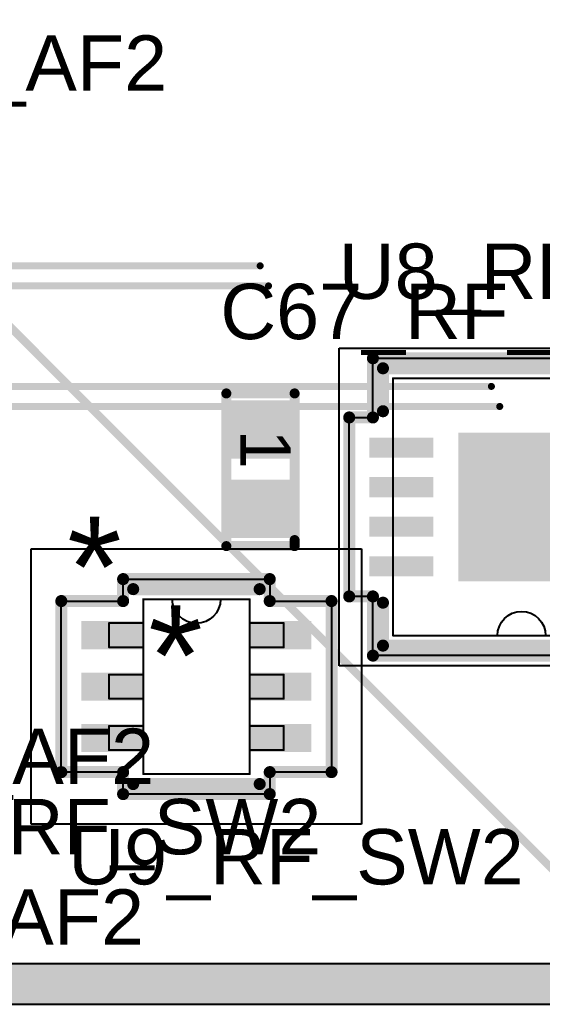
# Model space of a CAD drawing. Header units: inches. Extents: x -1.3 to 11.9, y -6.8 to 4.2.
# Drawn here: x 0.7201 to 0.9803, y 0.6375 to 1.1275 of the extents above; entities that cross this region are included whole.
import ezdxf

# ---------------------------------------------------------------- set-up
doc = ezdxf.new("R2010")
doc.units = ezdxf.units.IN
doc.header["$MEASUREMENT"] = 0
for name, color, linetype in [('07_SIG3', 216, 'Continuous'), ('10_PWR2', 136, 'Continuous'), ('14_SIG5', 136, 'Continuous'), ('AB', 56, 'Continuous'), ('ASSY_DWG_INFO', 56, 'Continuous'), ('FAB', 56, 'Continuous'), ('Mechanical 13', 56, 'Continuous'), ('POT_INFO', 56, 'Continuous'), ('TOP', 1, 'Continuous'), ('Top Overlay', 2, 'Continuous'), ('Top Paste', 8, 'Continuous'), ('Top Solder', 216, 'Continuous')]:
    doc.layers.add(name, color=color, linetype=linetype)
doc.styles.add('Arial', font='', dxfattribs={"height": 0.2})
doc.styles.get('Arial').set_extended_font_data('Arial')

# ---------------------------------------------------------------- blocks, each defined once
blk = doc.blocks.new('C0402_175')
at = {"layer": 'TOP'}
for points in [[(-0.031, -0.0125), (-0.031, 0.0125), (-0.006, 0.0125), (-0.006, -0.0125)], [(0.0084, -0.0125), (0.0084, 0.0125), (0.0334, 0.0125), (0.0334, -0.0125)]]:
    blk.add_hatch(color=1, dxfattribs=at).paths.add_polyline_path(points)
at = {"layer": 'Top Paste'}
for points in [[(-0.031, -0.0125), (-0.031, 0.0125), (-0.006, 0.0125), (-0.006, -0.0125)], [(0.0084, -0.0125), (0.0084, 0.0125), (0.0334, 0.0125), (0.0334, -0.0125)]]:
    blk.add_hatch(color=8, dxfattribs=at).paths.add_polyline_path(points)
at = {"layer": 'Top Solder'}
for points in [[(-0.033, -0.0145), (-0.033, 0.0145), (-0.004, 0.0145), (-0.004, -0.0145)], [(0.0064, -0.0145), (0.0064, 0.0145), (0.0354, 0.0145), (0.0354, -0.0145)]]:
    blk.add_hatch(color=216, dxfattribs=at).paths.add_polyline_path(points)
at = {"layer": 'ASSY_DWG_INFO'}
for points in [[(-0.0365, -0.017, 0.005, 0.005, 0), (-0.0365, 0.017, 0.005, 0.005, 0)], [(0.0395, 0.017, 0.005, 0.005, 0), (-0.0365, 0.017, 0.005, 0.005, 0)], [(0.0395, -0.017, 0.005, 0.005, 0), (0.0395, 0.017, 0.005, 0.005, 0)], [(0.0395, -0.017, 0.005, 0.005, 0), (-0.0365, -0.017, 0.005, 0.005, 0)]]:
    blk.add_lwpolyline(points, format="xyseb", dxfattribs=at)
for points in [[(-0.03775, 0.017, 0.0025, 0.0025, 1), (-0.03525, 0.017, 0.0025, 0.0025, 1)], [(-0.03775, 0.017, 0.0025, 0.0025, 1), (-0.03525, 0.017, 0.0025, 0.0025, 1)], [(0.03825, 0.017, 0.0025, 0.0025, 1), (0.04075, 0.017, 0.0025, 0.0025, 1)], [(0.03825, 0.017, 0.0025, 0.0025, 1), (0.04075, 0.017, 0.0025, 0.0025, 1)], [(-0.03775, -0.017, 0.0025, 0.0025, 1), (-0.03525, -0.017, 0.0025, 0.0025, 1)], [(-0.03775, -0.017, 0.0025, 0.0025, 1), (-0.03525, -0.017, 0.0025, 0.0025, 1)], [(0.03825, -0.017, 0.0025, 0.0025, 1), (0.04075, -0.017, 0.0025, 0.0025, 1)], [(0.03825, -0.017, 0.0025, 0.0025, 1), (0.04075, -0.017, 0.0025, 0.0025, 1)]]:
    blk.add_lwpolyline(points, format="xyseb", close=True, dxfattribs=at)
at = {"layer": 'Top Overlay'}
for points in [[(0.0365, 0.017, 0.005, 0.005, 0), (-0.0365, 0.017, 0.005, 0.005, 0)], [(-0.0365, -0.017, 0.005, 0.005, 0), (-0.0365, 0.017, 0.005, 0.005, 0)], [(0.0395, 0.017, 0.005, 0.005, 0), (0.0365, 0.017, 0.005, 0.005, 0)], [(0.0395, -0.017, 0.005, 0.005, 0), (0.0395, 0.017, 0.005, 0.005, 0)], [(0.0395, -0.017, 0.005, 0.005, 0), (-0.0365, -0.017, 0.005, 0.005, 0)]]:
    blk.add_lwpolyline(points, format="xyseb", dxfattribs=at)
for points in [[(-0.03775, 0.017, 0.0025, 0.0025, 1), (-0.03525, 0.017, 0.0025, 0.0025, 1)], [(-0.03775, 0.017, 0.0025, 0.0025, 1), (-0.03525, 0.017, 0.0025, 0.0025, 1)], [(0.03525, 0.017, 0.0025, 0.0025, 1), (0.03775, 0.017, 0.0025, 0.0025, 1)], [(0.03525, 0.017, 0.0025, 0.0025, 1), (0.03775, 0.017, 0.0025, 0.0025, 1)], [(0.03825, 0.017, 0.0025, 0.0025, 1), (0.04075, 0.017, 0.0025, 0.0025, 1)], [(0.03825, 0.017, 0.0025, 0.0025, 1), (0.04075, 0.017, 0.0025, 0.0025, 1)], [(-0.03775, -0.017, 0.0025, 0.0025, 1), (-0.03525, -0.017, 0.0025, 0.0025, 1)], [(-0.03775, -0.017, 0.0025, 0.0025, 1), (-0.03525, -0.017, 0.0025, 0.0025, 1)], [(0.03825, -0.017, 0.0025, 0.0025, 1), (0.04075, -0.017, 0.0025, 0.0025, 1)], [(0.03825, -0.017, 0.0025, 0.0025, 1), (0.04075, -0.017, 0.0025, 0.0025, 1)]]:
    blk.add_lwpolyline(points, format="xyseb", close=True, dxfattribs=at)
at = {"layer": 'FAB', "style": 'Arial'}
blk.add_text('1', height=0.025, dxfattribs=at).set_placement((-0.0185, -0.01))
blk = doc.blocks.new('SOT_2815_115_NXP_305')
at = {"layer": 'TOP'}
for points in [[(-0.05728, 0.03257), (-0.0265, 0.03257), (-0.0265, 0.01861), (-0.05728, 0.01861)], [(0.0265, 0.03257), (0.05728, 0.03257), (0.05728, 0.01861), (0.0265, 0.01861)], [(-0.05728, 0.00698), (-0.0265, 0.00698), (-0.0265, -0.00698), (-0.05728, -0.00698)], [(0.0265, 0.00698), (0.05728, 0.00698), (0.05728, -0.00698), (0.0265, -0.00698)], [(-0.05728, -0.01861), (-0.0265, -0.01861), (-0.0265, -0.03257), (-0.05728, -0.03257)], [(0.0265, -0.01861), (0.05728, -0.01861), (0.05728, -0.03257), (0.0265, -0.03257)]]:
    blk.add_hatch(color=1, dxfattribs=at).paths.add_polyline_path(points)
at = {"layer": 'Top Paste'}
for points in [[(-0.05728, 0.03257), (-0.0265, 0.03257), (-0.0265, 0.01861), (-0.05728, 0.01861)], [(0.0265, 0.03257), (0.05728, 0.03257), (0.05728, 0.01861), (0.0265, 0.01861)], [(-0.05728, 0.00698), (-0.0265, 0.00698), (-0.0265, -0.00698), (-0.05728, -0.00698)], [(0.0265, 0.00698), (0.05728, 0.00698), (0.05728, -0.00698), (0.0265, -0.00698)], [(-0.05728, -0.01861), (-0.0265, -0.01861), (-0.0265, -0.03257), (-0.05728, -0.03257)], [(0.0265, -0.01861), (0.05728, -0.01861), (0.05728, -0.03257), (0.0265, -0.03257)]]:
    blk.add_hatch(color=8, dxfattribs=at).paths.add_polyline_path(points)
at = {"layer": 'Top Solder'}
for points in [[(-0.05728, 0.03257), (-0.0265, 0.03257), (-0.0265, 0.01861), (-0.05728, 0.01861)], [(0.0265, 0.03257), (0.05728, 0.03257), (0.05728, 0.01861), (0.0265, 0.01861)], [(-0.05728, 0.00698), (-0.0265, 0.00698), (-0.0265, -0.00698), (-0.05728, -0.00698)], [(0.0265, 0.00698), (0.05728, 0.00698), (0.05728, -0.00698), (0.0265, -0.00698)], [(-0.05728, -0.01861), (-0.0265, -0.01861), (-0.0265, -0.03257), (-0.05728, -0.03257)], [(0.0265, -0.01861), (0.05728, -0.01861), (0.05728, -0.03257), (0.0265, -0.03257)]]:
    blk.add_hatch(color=216, dxfattribs=at).paths.add_polyline_path(points)
at = {"layer": 'AB'}
for p, q in [((-0.08228, -0.0685), (-0.08228, 0.0685)), ((-0.08228, 0.0685), (0.08228, 0.0685)), ((0.08228, 0.0685), (0.08228, -0.0685)), ((0.08228, -0.0685), (-0.08228, -0.0685))]:
    blk.add_line(p, q, dxfattribs=at)
at = {"layer": 'Mechanical 13'}
for points, format in [([(-0.0265, 0.0435, 0.001, 0.001, 0), (0.0265, 0.0435, 0.001, 0.001, 0)], "xyseb"), ([(-0.0265, -0.0435, 0.001, 0.001, 0), (-0.0265, 0.0435, 0.001, 0.001, 0)], "xyseb"), ([(0.012, 0.0435, -1), (-0.012, 0.0435)], "xyb"), ([(0.0265, -0.0435, 0.001, 0.001, 0), (0.0265, 0.0435, 0.001, 0.001, 0)], "xyseb"), ([(-0.0435, 0.03159, 0.001, 0.001, 0), (-0.0265, 0.03159, 0.001, 0.001, 0)], "xyseb"), ([(-0.0435, 0.01959, 0.001, 0.001, 0), (-0.0435, 0.03159, 0.001, 0.001, 0)], "xyseb"), ([(-0.0265, 0.01959, 0.001, 0.001, 0), (-0.0265, 0.03159, 0.001, 0.001, 0)], "xyseb"), ([(0.0265, 0.01959, 0.001, 0.001, 0), (0.0265, 0.03159, 0.001, 0.001, 0)], "xyseb"), ([(0.0265, 0.03159, 0.001, 0.001, 0), (0.0435, 0.03159, 0.001, 0.001, 0)], "xyseb"), ([(0.0435, 0.01959, 0.001, 0.001, 0), (0.0435, 0.03159, 0.001, 0.001, 0)], "xyseb"), ([(-0.0435, 0.01959, 0.001, 0.001, 0), (-0.0265, 0.01959, 0.001, 0.001, 0)], "xyseb"), ([(0.0265, 0.01959, 0.001, 0.001, 0), (0.0435, 0.01959, 0.001, 0.001, 0)], "xyseb"), ([(-0.0435, 0.006, 0.001, 0.001, 0), (-0.0265, 0.006, 0.001, 0.001, 0)], "xyseb"), ([(-0.0435, -0.006, 0.001, 0.001, 0), (-0.0435, 0.006, 0.001, 0.001, 0)], "xyseb"), ([(-0.0265, -0.006, 0.001, 0.001, 0), (-0.0265, 0.006, 0.001, 0.001, 0)], "xyseb"), ([(0.0265, -0.006, 0.001, 0.001, 0), (0.0265, 0.006, 0.001, 0.001, 0)], "xyseb"), ([(0.0265, 0.006, 0.001, 0.001, 0), (0.0435, 0.006, 0.001, 0.001, 0)], "xyseb"), ([(0.0435, -0.006, 0.001, 0.001, 0), (0.0435, 0.006, 0.001, 0.001, 0)], "xyseb"), ([(-0.0435, -0.006, 0.001, 0.001, 0), (-0.0265, -0.006, 0.001, 0.001, 0)], "xyseb"), ([(0.0265, -0.006, 0.001, 0.001, 0), (0.0435, -0.006, 0.001, 0.001, 0)], "xyseb"), ([(-0.0435, -0.01959, 0.001, 0.001, 0), (-0.0265, -0.01959, 0.001, 0.001, 0)], "xyseb"), ([(-0.0435, -0.03159, 0.001, 0.001, 0), (-0.0435, -0.01959, 0.001, 0.001, 0)], "xyseb"), ([(-0.0265, -0.03159, 0.001, 0.001, 0), (-0.0265, -0.01959, 0.001, 0.001, 0)], "xyseb"), ([(0.0265, -0.03159, 0.001, 0.001, 0), (0.0265, -0.01959, 0.001, 0.001, 0)], "xyseb"), ([(0.0265, -0.01959, 0.001, 0.001, 0), (0.0435, -0.01959, 0.001, 0.001, 0)], "xyseb"), ([(0.0435, -0.03159, 0.001, 0.001, 0), (0.0435, -0.01959, 0.001, 0.001, 0)], "xyseb"), ([(-0.0435, -0.03159, 0.001, 0.001, 0), (-0.0265, -0.03159, 0.001, 0.001, 0)], "xyseb"), ([(0.0265, -0.03159, 0.001, 0.001, 0), (0.0435, -0.03159, 0.001, 0.001, 0)], "xyseb"), ([(-0.0265, -0.0435, 0.001, 0.001, 0), (0.0265, -0.0435, 0.001, 0.001, 0)], "xyseb")]:
    blk.add_lwpolyline(points, format=format, dxfattribs=at)
for points, format in [([(-0.02675, 0.0435, 0.0005, 0.0005, 1), (-0.02625, 0.0435, 0.0005, 0.0005, 1)], "xyseb"), ([(-0.02675, 0.0435, 0.0005, 0.0005, 1), (-0.02625, 0.0435, 0.0005, 0.0005, 1)], "xyseb"), ([(-0.012, 0.0435, 1), (-0.012, 0.0435, 1)], "xyb"), ([(0.012, 0.0435, 1), (0.012, 0.0435, 1)], "xyb"), ([(0.02625, 0.0435, 0.0005, 0.0005, 1), (0.02675, 0.0435, 0.0005, 0.0005, 1)], "xyseb"), ([(0.02625, 0.0435, 0.0005, 0.0005, 1), (0.02675, 0.0435, 0.0005, 0.0005, 1)], "xyseb"), ([(-0.04375, 0.03159, 0.0005, 0.0005, 1), (-0.04325, 0.03159, 0.0005, 0.0005, 1)], "xyseb"), ([(-0.04375, 0.03159, 0.0005, 0.0005, 1), (-0.04325, 0.03159, 0.0005, 0.0005, 1)], "xyseb"), ([(-0.02675, 0.03159, 0.0005, 0.0005, 1), (-0.02625, 0.03159, 0.0005, 0.0005, 1)], "xyseb"), ([(-0.02675, 0.03159, 0.0005, 0.0005, 1), (-0.02625, 0.03159, 0.0005, 0.0005, 1)], "xyseb"), ([(0.02625, 0.03159, 0.0005, 0.0005, 1), (0.02675, 0.03159, 0.0005, 0.0005, 1)], "xyseb"), ([(0.02625, 0.03159, 0.0005, 0.0005, 1), (0.02675, 0.03159, 0.0005, 0.0005, 1)], "xyseb"), ([(0.04325, 0.03159, 0.0005, 0.0005, 1), (0.04375, 0.03159, 0.0005, 0.0005, 1)], "xyseb"), ([(0.04325, 0.03159, 0.0005, 0.0005, 1), (0.04375, 0.03159, 0.0005, 0.0005, 1)], "xyseb"), ([(-0.04375, 0.01959, 0.0005, 0.0005, 1), (-0.04325, 0.01959, 0.0005, 0.0005, 1)], "xyseb"), ([(-0.04375, 0.01959, 0.0005, 0.0005, 1), (-0.04325, 0.01959, 0.0005, 0.0005, 1)], "xyseb"), ([(-0.02675, 0.01959, 0.0005, 0.0005, 1), (-0.02625, 0.01959, 0.0005, 0.0005, 1)], "xyseb"), ([(-0.02675, 0.01959, 0.0005, 0.0005, 1), (-0.02625, 0.01959, 0.0005, 0.0005, 1)], "xyseb"), ([(0.02625, 0.01959, 0.0005, 0.0005, 1), (0.02675, 0.01959, 0.0005, 0.0005, 1)], "xyseb"), ([(0.02625, 0.01959, 0.0005, 0.0005, 1), (0.02675, 0.01959, 0.0005, 0.0005, 1)], "xyseb"), ([(0.04325, 0.01959, 0.0005, 0.0005, 1), (0.04375, 0.01959, 0.0005, 0.0005, 1)], "xyseb"), ([(0.04325, 0.01959, 0.0005, 0.0005, 1), (0.04375, 0.01959, 0.0005, 0.0005, 1)], "xyseb"), ([(-0.04375, 0.006, 0.0005, 0.0005, 1), (-0.04325, 0.006, 0.0005, 0.0005, 1)], "xyseb"), ([(-0.04375, 0.006, 0.0005, 0.0005, 1), (-0.04325, 0.006, 0.0005, 0.0005, 1)], "xyseb"), ([(-0.02675, 0.006, 0.0005, 0.0005, 1), (-0.02625, 0.006, 0.0005, 0.0005, 1)], "xyseb"), ([(-0.02675, 0.006, 0.0005, 0.0005, 1), (-0.02625, 0.006, 0.0005, 0.0005, 1)], "xyseb"), ([(0.02625, 0.006, 0.0005, 0.0005, 1), (0.02675, 0.006, 0.0005, 0.0005, 1)], "xyseb"), ([(0.02625, 0.006, 0.0005, 0.0005, 1), (0.02675, 0.006, 0.0005, 0.0005, 1)], "xyseb"), ([(0.04325, 0.006, 0.0005, 0.0005, 1), (0.04375, 0.006, 0.0005, 0.0005, 1)], "xyseb"), ([(0.04325, 0.006, 0.0005, 0.0005, 1), (0.04375, 0.006, 0.0005, 0.0005, 1)], "xyseb"), ([(-0.04375, -0.006, 0.0005, 0.0005, 1), (-0.04325, -0.006, 0.0005, 0.0005, 1)], "xyseb"), ([(-0.04375, -0.006, 0.0005, 0.0005, 1), (-0.04325, -0.006, 0.0005, 0.0005, 1)], "xyseb"), ([(-0.02675, -0.006, 0.0005, 0.0005, 1), (-0.02625, -0.006, 0.0005, 0.0005, 1)], "xyseb"), ([(-0.02675, -0.006, 0.0005, 0.0005, 1), (-0.02625, -0.006, 0.0005, 0.0005, 1)], "xyseb"), ([(0.02625, -0.006, 0.0005, 0.0005, 1), (0.02675, -0.006, 0.0005, 0.0005, 1)], "xyseb"), ([(0.02625, -0.006, 0.0005, 0.0005, 1), (0.02675, -0.006, 0.0005, 0.0005, 1)], "xyseb"), ([(0.04325, -0.006, 0.0005, 0.0005, 1), (0.04375, -0.006, 0.0005, 0.0005, 1)], "xyseb"), ([(0.04325, -0.006, 0.0005, 0.0005, 1), (0.04375, -0.006, 0.0005, 0.0005, 1)], "xyseb"), ([(-0.04375, -0.01959, 0.0005, 0.0005, 1), (-0.04325, -0.01959, 0.0005, 0.0005, 1)], "xyseb"), ([(-0.04375, -0.01959, 0.0005, 0.0005, 1), (-0.04325, -0.01959, 0.0005, 0.0005, 1)], "xyseb"), ([(-0.02675, -0.01959, 0.0005, 0.0005, 1), (-0.02625, -0.01959, 0.0005, 0.0005, 1)], "xyseb"), ([(-0.02675, -0.01959, 0.0005, 0.0005, 1), (-0.02625, -0.01959, 0.0005, 0.0005, 1)], "xyseb"), ([(0.02625, -0.01959, 0.0005, 0.0005, 1), (0.02675, -0.01959, 0.0005, 0.0005, 1)], "xyseb"), ([(0.02625, -0.01959, 0.0005, 0.0005, 1), (0.02675, -0.01959, 0.0005, 0.0005, 1)], "xyseb"), ([(0.04325, -0.01959, 0.0005, 0.0005, 1), (0.04375, -0.01959, 0.0005, 0.0005, 1)], "xyseb"), ([(0.04325, -0.01959, 0.0005, 0.0005, 1), (0.04375, -0.01959, 0.0005, 0.0005, 1)], "xyseb"), ([(-0.04375, -0.03159, 0.0005, 0.0005, 1), (-0.04325, -0.03159, 0.0005, 0.0005, 1)], "xyseb"), ([(-0.04375, -0.03159, 0.0005, 0.0005, 1), (-0.04325, -0.03159, 0.0005, 0.0005, 1)], "xyseb"), ([(-0.02675, -0.03159, 0.0005, 0.0005, 1), (-0.02625, -0.03159, 0.0005, 0.0005, 1)], "xyseb"), ([(-0.02675, -0.03159, 0.0005, 0.0005, 1), (-0.02625, -0.03159, 0.0005, 0.0005, 1)], "xyseb"), ([(0.02625, -0.03159, 0.0005, 0.0005, 1), (0.02675, -0.03159, 0.0005, 0.0005, 1)], "xyseb"), ([(0.02625, -0.03159, 0.0005, 0.0005, 1), (0.02675, -0.03159, 0.0005, 0.0005, 1)], "xyseb"), ([(0.04325, -0.03159, 0.0005, 0.0005, 1), (0.04375, -0.03159, 0.0005, 0.0005, 1)], "xyseb"), ([(0.04325, -0.03159, 0.0005, 0.0005, 1), (0.04375, -0.03159, 0.0005, 0.0005, 1)], "xyseb"), ([(-0.02675, -0.0435, 0.0005, 0.0005, 1), (-0.02625, -0.0435, 0.0005, 0.0005, 1)], "xyseb"), ([(-0.02675, -0.0435, 0.0005, 0.0005, 1), (-0.02625, -0.0435, 0.0005, 0.0005, 1)], "xyseb"), ([(0.02625, -0.0435, 0.0005, 0.0005, 1), (0.02675, -0.0435, 0.0005, 0.0005, 1)], "xyseb"), ([(0.02625, -0.0435, 0.0005, 0.0005, 1), (0.02675, -0.0435, 0.0005, 0.0005, 1)], "xyseb")]:
    blk.add_lwpolyline(points, format=format, close=True, dxfattribs=at)
at = {"layer": 'POT_INFO'}
for p, q in [((-0.0365, 0.04257), (-0.0365, 0.0535)), ((-0.0365, 0.0535), (0.0365, 0.0535)), ((0.0365, 0.0535), (0.0365, 0.04257)), ((-0.06728, -0.04257), (-0.06728, 0.04257)), ((-0.06728, 0.04257), (-0.0365, 0.04257)), ((0.0365, 0.04257), (0.06728, 0.04257)), ((0.06728, 0.04257), (0.06728, -0.04257)), ((-0.0365, -0.04257), (-0.06728, -0.04257)), ((-0.0365, -0.0535), (-0.0365, -0.04257)), ((0.06728, -0.04257), (0.0365, -0.04257)), ((0.0365, -0.04257), (0.0365, -0.0535)), ((0.0365, -0.0535), (-0.0365, -0.0535))]:
    blk.add_line(p, q, dxfattribs=at)
for points in [[(-0.0365, 0.04257, 0.006, 0.006, 0), (-0.0365, 0.0535, 0.006, 0.006, 0)], [(-0.0365, 0.0535, 0.006, 0.006, 0), (0.0365, 0.0535, 0.006, 0.006, 0)], [(0.0365, 0.04257, 0.006, 0.006, 0), (0.0365, 0.0535, 0.006, 0.006, 0)], [(-0.06728, -0.04257, 0.006, 0.006, 0), (-0.06728, 0.04257, 0.006, 0.006, 0)], [(-0.06728, 0.04257, 0.006, 0.006, 0), (-0.0365, 0.04257, 0.006, 0.006, 0)], [(0.0365, 0.04257, 0.006, 0.006, 0), (0.06728, 0.04257, 0.006, 0.006, 0)], [(0.06728, -0.04257, 0.006, 0.006, 0), (0.06728, 0.04257, 0.006, 0.006, 0)], [(-0.06728, -0.04257, 0.006, 0.006, 0), (-0.0365, -0.04257, 0.006, 0.006, 0)], [(-0.0365, -0.0535, 0.006, 0.006, 0), (-0.0365, -0.04257, 0.006, 0.006, 0)], [(0.0365, -0.04257, 0.006, 0.006, 0), (0.06728, -0.04257, 0.006, 0.006, 0)], [(0.0365, -0.0535, 0.006, 0.006, 0), (0.0365, -0.04257, 0.006, 0.006, 0)], [(-0.0365, -0.0535, 0.006, 0.006, 0), (0.0365, -0.0535, 0.006, 0.006, 0)]]:
    blk.add_lwpolyline(points, format="xyseb", dxfattribs=at)
for points in [[(-0.038, 0.0535, 0.003, 0.003, 1), (-0.035, 0.0535, 0.003, 0.003, 1)], [(-0.038, 0.0535, 0.003, 0.003, 1), (-0.035, 0.0535, 0.003, 0.003, 1)], [(0.035, 0.0535, 0.003, 0.003, 1), (0.038, 0.0535, 0.003, 0.003, 1)], [(0.035, 0.0535, 0.003, 0.003, 1), (0.038, 0.0535, 0.003, 0.003, 1)], [(-0.06878, 0.04257, 0.003, 0.003, 1), (-0.06578, 0.04257, 0.003, 0.003, 1)], [(-0.06878, 0.04257, 0.003, 0.003, 1), (-0.06578, 0.04257, 0.003, 0.003, 1)], [(-0.038, 0.04257, 0.003, 0.003, 1), (-0.035, 0.04257, 0.003, 0.003, 1)], [(-0.038, 0.04257, 0.003, 0.003, 1), (-0.035, 0.04257, 0.003, 0.003, 1)], [(0.035, 0.04257, 0.003, 0.003, 1), (0.038, 0.04257, 0.003, 0.003, 1)], [(0.035, 0.04257, 0.003, 0.003, 1), (0.038, 0.04257, 0.003, 0.003, 1)], [(0.06578, 0.04257, 0.003, 0.003, 1), (0.06878, 0.04257, 0.003, 0.003, 1)], [(0.06578, 0.04257, 0.003, 0.003, 1), (0.06878, 0.04257, 0.003, 0.003, 1)], [(-0.06878, -0.04257, 0.003, 0.003, 1), (-0.06578, -0.04257, 0.003, 0.003, 1)], [(-0.06878, -0.04257, 0.003, 0.003, 1), (-0.06578, -0.04257, 0.003, 0.003, 1)], [(-0.038, -0.04257, 0.003, 0.003, 1), (-0.035, -0.04257, 0.003, 0.003, 1)], [(-0.038, -0.04257, 0.003, 0.003, 1), (-0.035, -0.04257, 0.003, 0.003, 1)], [(0.035, -0.04257, 0.003, 0.003, 1), (0.038, -0.04257, 0.003, 0.003, 1)], [(0.035, -0.04257, 0.003, 0.003, 1), (0.038, -0.04257, 0.003, 0.003, 1)], [(0.06578, -0.04257, 0.003, 0.003, 1), (0.06878, -0.04257, 0.003, 0.003, 1)], [(0.06578, -0.04257, 0.003, 0.003, 1), (0.06878, -0.04257, 0.003, 0.003, 1)], [(-0.038, -0.0535, 0.003, 0.003, 1), (-0.035, -0.0535, 0.003, 0.003, 1)], [(-0.038, -0.0535, 0.003, 0.003, 1), (-0.035, -0.0535, 0.003, 0.003, 1)], [(0.035, -0.0535, 0.003, 0.003, 1), (0.038, -0.0535, 0.003, 0.003, 1)], [(0.035, -0.0535, 0.003, 0.003, 1), (0.038, -0.0535, 0.003, 0.003, 1)]]:
    blk.add_lwpolyline(points, format="xyseb", close=True, dxfattribs=at)
at = {"layer": 'Top Overlay'}
for points in [[(-0.0315, 0.0485, 0.006, 0.006, 0), (0.0315, 0.0485, 0.006, 0.006, 0)], [(-0.0315, -0.0485, 0.006, 0.006, 0), (0.0315, -0.0485, 0.006, 0.006, 0)]]:
    blk.add_lwpolyline(points, format="xyseb", dxfattribs=at)
for points in [[(-0.033, 0.0485, 0.003, 0.003, 1), (-0.03, 0.0485, 0.003, 0.003, 1)], [(0.03, 0.0485, 0.003, 0.003, 1), (0.033, 0.0485, 0.003, 0.003, 1)], [(-0.033, -0.0485, 0.003, 0.003, 1), (-0.03, -0.0485, 0.003, 0.003, 1)], [(0.03, -0.0485, 0.003, 0.003, 1), (0.033, -0.0485, 0.003, 0.003, 1)]]:
    blk.add_lwpolyline(points, format="xyseb", close=True, dxfattribs=at)
at = {"layer": 'Mechanical 13', "style": 'Arial'}
blk.add_text('*', height=0.05, rotation=360, dxfattribs=at).set_placement((-0.024, -0.0095))
at = {"layer": 'Top Overlay', "style": 'Arial'}
blk.add_text('*', height=0.05, rotation=360, dxfattribs=at).set_placement((-0.06439, 0.03456))
blk = doc.blocks.new('CP_8_2_ADI_321')
at = {"layer": 'TOP'}
for points in [[(-0.07581, 0.03454), (-0.044, 0.03454), (-0.044, 0.02451), (-0.07581, 0.02451)], [(-0.0315, 0.037), (0.0315, 0.037), (0.0315, -0.037), (-0.0315, -0.037)], [(0.044, 0.03454), (0.07581, 0.03454), (0.07581, 0.02451), (0.044, 0.02451)], [(-0.07581, 0.01486), (-0.044, 0.01486), (-0.044, 0.00483), (-0.07581, 0.00483)], [(0.044, 0.01486), (0.07581, 0.01486), (0.07581, 0.00483), (0.044, 0.00483)], [(-0.07581, -0.00483), (-0.044, -0.00483), (-0.044, -0.01486), (-0.07581, -0.01486)], [(0.044, -0.00483), (0.07581, -0.00483), (0.07581, -0.01486), (0.044, -0.01486)], [(-0.07581, -0.02451), (-0.044, -0.02451), (-0.044, -0.03454), (-0.07581, -0.03454)], [(0.044, -0.02451), (0.07581, -0.02451), (0.07581, -0.03454), (0.044, -0.03454)]]:
    blk.add_hatch(color=1, dxfattribs=at).paths.add_polyline_path(points)
at = {"layer": 'Top Paste'}
for points in [[(-0.07581, 0.03454), (-0.044, 0.03454), (-0.044, 0.02451), (-0.07581, 0.02451)], [(-0.0315, 0.037), (0.0315, 0.037), (0.0315, -0.037), (-0.0315, -0.037)], [(0.044, 0.03454), (0.07581, 0.03454), (0.07581, 0.02451), (0.044, 0.02451)], [(-0.07581, 0.01486), (-0.044, 0.01486), (-0.044, 0.00483), (-0.07581, 0.00483)], [(0.044, 0.01486), (0.07581, 0.01486), (0.07581, 0.00483), (0.044, 0.00483)], [(-0.07581, -0.00483), (-0.044, -0.00483), (-0.044, -0.01486), (-0.07581, -0.01486)], [(0.044, -0.00483), (0.07581, -0.00483), (0.07581, -0.01486), (0.044, -0.01486)], [(-0.07581, -0.02451), (-0.044, -0.02451), (-0.044, -0.03454), (-0.07581, -0.03454)], [(0.044, -0.02451), (0.07581, -0.02451), (0.07581, -0.03454), (0.044, -0.03454)]]:
    blk.add_hatch(color=8, dxfattribs=at).paths.add_polyline_path(points)
at = {"layer": 'Top Solder'}
for points in [[(-0.07581, 0.03454), (-0.044, 0.03454), (-0.044, 0.02451), (-0.07581, 0.02451)], [(-0.0315, 0.037), (0.0315, 0.037), (0.0315, -0.037), (-0.0315, -0.037)], [(0.044, 0.03454), (0.07581, 0.03454), (0.07581, 0.02451), (0.044, 0.02451)], [(-0.07581, 0.01486), (-0.044, 0.01486), (-0.044, 0.00483), (-0.07581, 0.00483)], [(0.044, 0.01486), (0.07581, 0.01486), (0.07581, 0.00483), (0.044, 0.00483)], [(-0.07581, -0.00483), (-0.044, -0.00483), (-0.044, -0.01486), (-0.07581, -0.01486)], [(0.044, -0.00483), (0.07581, -0.00483), (0.07581, -0.01486), (0.044, -0.01486)], [(-0.07581, -0.02451), (-0.044, -0.02451), (-0.044, -0.03454), (-0.07581, -0.03454)], [(0.044, -0.02451), (0.07581, -0.02451), (0.07581, -0.03454), (0.044, -0.03454)]]:
    blk.add_hatch(color=216, dxfattribs=at).paths.add_polyline_path(points)
at = {"layer": 'AB'}
for p, q in [((-0.09081, -0.079), (-0.09081, 0.079)), ((-0.09081, 0.079), (0.09081, 0.079)), ((0.09081, 0.079), (0.09081, -0.079)), ((0.09081, -0.079), (-0.09081, -0.079))]:
    blk.add_line(p, q, dxfattribs=at)
at = {"layer": 'Mechanical 13'}
for points, format in [([(-0.064, 0.064, 0.001, 0.001, 0), (-0.064, -0.064, 0.001, 0.001, 0)], "xyseb"), ([(0.064, 0.064, 0.001, 0.001, 0), (-0.064, 0.064, 0.001, 0.001, 0)], "xyseb"), ([(0.012, 0.064, -1), (-0.012, 0.064)], "xyb"), ([(0.064, 0.064, 0.001, 0.001, 0), (0.064, -0.064, 0.001, 0.001, 0)], "xyseb"), ([(0.064, -0.064, 0.001, 0.001, 0), (-0.064, -0.064, 0.001, 0.001, 0)], "xyseb")]:
    blk.add_lwpolyline(points, format=format, dxfattribs=at)
for points, format in [([(-0.06425, 0.064, 0.0005, 0.0005, 1), (-0.06375, 0.064, 0.0005, 0.0005, 1)], "xyseb"), ([(-0.06425, 0.064, 0.0005, 0.0005, 1), (-0.06375, 0.064, 0.0005, 0.0005, 1)], "xyseb"), ([(-0.012, 0.064, 1), (-0.012, 0.064, 1)], "xyb"), ([(0.012, 0.064, 1), (0.012, 0.064, 1)], "xyb"), ([(0.06375, 0.064, 0.0005, 0.0005, 1), (0.06425, 0.064, 0.0005, 0.0005, 1)], "xyseb"), ([(0.06375, 0.064, 0.0005, 0.0005, 1), (0.06425, 0.064, 0.0005, 0.0005, 1)], "xyseb"), ([(-0.06425, -0.064, 0.0005, 0.0005, 1), (-0.06375, -0.064, 0.0005, 0.0005, 1)], "xyseb"), ([(-0.06425, -0.064, 0.0005, 0.0005, 1), (-0.06375, -0.064, 0.0005, 0.0005, 1)], "xyseb"), ([(0.06375, -0.064, 0.0005, 0.0005, 1), (0.06425, -0.064, 0.0005, 0.0005, 1)], "xyseb"), ([(0.06375, -0.064, 0.0005, 0.0005, 1), (0.06425, -0.064, 0.0005, 0.0005, 1)], "xyseb")]:
    blk.add_lwpolyline(points, format=format, close=True, dxfattribs=at)
at = {"layer": 'POT_INFO'}
for p, q in [((-0.074, 0.04454), (-0.074, 0.074)), ((-0.074, 0.074), (0.074, 0.074)), ((0.074, 0.074), (0.074, 0.04454)), ((-0.08581, -0.04454), (-0.08581, 0.04454)), ((-0.08581, 0.04454), (-0.074, 0.04454)), ((0.074, 0.04454), (0.08581, 0.04454)), ((0.08581, 0.04454), (0.08581, -0.04454)), ((-0.074, -0.04454), (-0.08581, -0.04454)), ((-0.074, -0.074), (-0.074, -0.04454)), ((0.08581, -0.04454), (0.074, -0.04454)), ((0.074, -0.04454), (0.074, -0.074)), ((0.074, -0.074), (-0.074, -0.074))]:
    blk.add_line(p, q, dxfattribs=at)
for points in [[(0.074, 0.074, 0.006, 0.006, 0), (-0.074, 0.074, 0.006, 0.006, 0)], [(-0.074, 0.074, 0.006, 0.006, 0), (-0.074, 0.04454, 0.006, 0.006, 0)], [(0.074, 0.074, 0.006, 0.006, 0), (0.074, 0.04454, 0.006, 0.006, 0)], [(-0.074, 0.04454, 0.006, 0.006, 0), (-0.08581, 0.04454, 0.006, 0.006, 0)], [(-0.08581, 0.04454, 0.006, 0.006, 0), (-0.08581, -0.04454, 0.006, 0.006, 0)], [(0.08581, 0.04454, 0.006, 0.006, 0), (0.074, 0.04454, 0.006, 0.006, 0)], [(0.08581, 0.04454, 0.006, 0.006, 0), (0.08581, -0.04454, 0.006, 0.006, 0)], [(-0.074, -0.04454, 0.006, 0.006, 0), (-0.08581, -0.04454, 0.006, 0.006, 0)], [(-0.074, -0.04454, 0.006, 0.006, 0), (-0.074, -0.074, 0.006, 0.006, 0)], [(0.074, -0.04454, 0.006, 0.006, 0), (0.074, -0.074, 0.006, 0.006, 0)], [(0.08581, -0.04454, 0.006, 0.006, 0), (0.074, -0.04454, 0.006, 0.006, 0)], [(0.074, -0.074, 0.006, 0.006, 0), (-0.074, -0.074, 0.006, 0.006, 0)]]:
    blk.add_lwpolyline(points, format="xyseb", dxfattribs=at)
for points in [[(-0.0755, 0.074, 0.003, 0.003, 1), (-0.0725, 0.074, 0.003, 0.003, 1)], [(-0.0755, 0.074, 0.003, 0.003, 1), (-0.0725, 0.074, 0.003, 0.003, 1)], [(0.0725, 0.074, 0.003, 0.003, 1), (0.0755, 0.074, 0.003, 0.003, 1)], [(0.0725, 0.074, 0.003, 0.003, 1), (0.0755, 0.074, 0.003, 0.003, 1)], [(-0.08731, 0.04454, 0.003, 0.003, 1), (-0.08431, 0.04454, 0.003, 0.003, 1)], [(-0.08731, 0.04454, 0.003, 0.003, 1), (-0.08431, 0.04454, 0.003, 0.003, 1)], [(-0.0755, 0.04454, 0.003, 0.003, 1), (-0.0725, 0.04454, 0.003, 0.003, 1)], [(-0.0755, 0.04454, 0.003, 0.003, 1), (-0.0725, 0.04454, 0.003, 0.003, 1)], [(0.0725, 0.04454, 0.003, 0.003, 1), (0.0755, 0.04454, 0.003, 0.003, 1)], [(0.0725, 0.04454, 0.003, 0.003, 1), (0.0755, 0.04454, 0.003, 0.003, 1)], [(0.08431, 0.04454, 0.003, 0.003, 1), (0.08731, 0.04454, 0.003, 0.003, 1)], [(0.08431, 0.04454, 0.003, 0.003, 1), (0.08731, 0.04454, 0.003, 0.003, 1)], [(-0.08731, -0.04454, 0.003, 0.003, 1), (-0.08431, -0.04454, 0.003, 0.003, 1)], [(-0.08731, -0.04454, 0.003, 0.003, 1), (-0.08431, -0.04454, 0.003, 0.003, 1)], [(-0.0755, -0.04454, 0.003, 0.003, 1), (-0.0725, -0.04454, 0.003, 0.003, 1)], [(-0.0755, -0.04454, 0.003, 0.003, 1), (-0.0725, -0.04454, 0.003, 0.003, 1)], [(0.0725, -0.04454, 0.003, 0.003, 1), (0.0755, -0.04454, 0.003, 0.003, 1)], [(0.0725, -0.04454, 0.003, 0.003, 1), (0.0755, -0.04454, 0.003, 0.003, 1)], [(0.08431, -0.04454, 0.003, 0.003, 1), (0.08731, -0.04454, 0.003, 0.003, 1)], [(0.08431, -0.04454, 0.003, 0.003, 1), (0.08731, -0.04454, 0.003, 0.003, 1)], [(-0.0755, -0.074, 0.003, 0.003, 1), (-0.0725, -0.074, 0.003, 0.003, 1)], [(-0.0755, -0.074, 0.003, 0.003, 1), (-0.0725, -0.074, 0.003, 0.003, 1)], [(0.0725, -0.074, 0.003, 0.003, 1), (0.0755, -0.074, 0.003, 0.003, 1)], [(0.0725, -0.074, 0.003, 0.003, 1), (0.0755, -0.074, 0.003, 0.003, 1)]]:
    blk.add_lwpolyline(points, format="xyseb", close=True, dxfattribs=at)
at = {"layer": 'Top Overlay'}
for points in [[(-0.069, 0.069, 0.006, 0.006, 0), (-0.069, 0.04764, 0.006, 0.006, 0)], [(0.069, 0.069, 0.006, 0.006, 0), (-0.069, 0.069, 0.006, 0.006, 0)], [(0.069, 0.069, 0.006, 0.006, 0), (0.069, 0.04764, 0.006, 0.006, 0)], [(-0.069, -0.04764, 0.006, 0.006, 0), (-0.069, -0.069, 0.006, 0.006, 0)], [(0.069, -0.04764, 0.006, 0.006, 0), (0.069, -0.069, 0.006, 0.006, 0)], [(0.069, -0.069, 0.006, 0.006, 0), (-0.069, -0.069, 0.006, 0.006, 0)]]:
    blk.add_lwpolyline(points, format="xyseb", dxfattribs=at)
for points in [[(-0.0705, 0.069, 0.003, 0.003, 1), (-0.0675, 0.069, 0.003, 0.003, 1)], [(-0.0705, 0.069, 0.003, 0.003, 1), (-0.0675, 0.069, 0.003, 0.003, 1)], [(0.0675, 0.069, 0.003, 0.003, 1), (0.0705, 0.069, 0.003, 0.003, 1)], [(0.0675, 0.069, 0.003, 0.003, 1), (0.0705, 0.069, 0.003, 0.003, 1)], [(-0.0705, 0.04764, 0.003, 0.003, 1), (-0.0675, 0.04764, 0.003, 0.003, 1)], [(0.0675, 0.04764, 0.003, 0.003, 1), (0.0705, 0.04764, 0.003, 0.003, 1)], [(-0.0705, -0.04764, 0.003, 0.003, 1), (-0.0675, -0.04764, 0.003, 0.003, 1)], [(0.0675, -0.04764, 0.003, 0.003, 1), (0.0705, -0.04764, 0.003, 0.003, 1)], [(-0.0705, -0.069, 0.003, 0.003, 1), (-0.0675, -0.069, 0.003, 0.003, 1)], [(-0.0705, -0.069, 0.003, 0.003, 1), (-0.0675, -0.069, 0.003, 0.003, 1)], [(0.0675, -0.069, 0.003, 0.003, 1), (0.0705, -0.069, 0.003, 0.003, 1)], [(0.0675, -0.069, 0.003, 0.003, 1), (0.0705, -0.069, 0.003, 0.003, 1)]]:
    blk.add_lwpolyline(points, format="xyseb", close=True, dxfattribs=at)

msp = doc.modelspace()

# ---------------------------------------------------------------- linework, layer by layer
at = {"layer": '07_SIG3'}
for points in [[(0.70414, 1.005, 0.0035, 0.0035, 0), (0.83986, 1.005, 0.0035, 0.0035, 0)], [(0.7, 0.995, 0.0035, 0.0035, 0), (0.844, 0.995, 0.0035, 0.0035, 0)], [(0.68914, 0.945, 0.0035, 0.0035, 0), (0.955, 0.945, 0.0035, 0.0035, 0)], [(0.685, 0.935, 0.0035, 0.0035, 0), (0.95914, 0.935, 0.0035, 0.0035, 0)]]:
    msp.add_lwpolyline(points, format="xyseb", dxfattribs=at)
for points in [[(0.83898, 1.005, 0.00175, 0.00175, 1), (0.84073, 1.005, 0.00175, 0.00175, 1)], [(0.84313, 0.995, 0.00175, 0.00175, 1), (0.84488, 0.995, 0.00175, 0.00175, 1)], [(0.95413, 0.945, 0.00175, 0.00175, 1), (0.95588, 0.945, 0.00175, 0.00175, 1)], [(0.95827, 0.935, 0.00175, 0.00175, 1), (0.96002, 0.935, 0.00175, 0.00175, 1)]]:
    msp.add_lwpolyline(points, format="xyseb", close=True, dxfattribs=at)
at = {"layer": '10_PWR2'}
for p, q in [((1.18854, 0.65765), (0.68162, 0.65765)), ((0.67744, 0.63747), (1.19862, 0.63747))]:
    msp.add_line(p, q, dxfattribs=at)
msp.add_lwpolyline([(0.67744, 0.64756, 0.02, 0.02, 0), (1.19862, 0.64756, 0.02, 0.02, 0)], format="xyseb", dxfattribs=at)
at = {"layer": '14_SIG5'}
msp.add_lwpolyline([(0.42, 1.27, 0.004, 0.004, 0), (1.05, 0.64, 0.004, 0.004, 0)], format="xyseb", dxfattribs=at)

# ---------------------------------------------------------------- block references
for name, p, rotation in [('CP_8_2_ADI_321', (0.97, 0.885), 180), ('C0402_175', (0.84, 0.905), 270)]:
    msp.add_blockref(name, p, dxfattribs=dict(rotation=rotation))
msp.add_blockref('SOT_2815_115_NXP_305', (0.80811, 0.79559))

# ---------------------------------------------------------------- texts
at = {"layer": 'Top Overlay', "style": 'Arial'}
for s, p in [('C26_AF2', (0.6309, 1.09212)), ('U8_RF_SW2', (0.879, 0.98852)), ('C67_RF_SW2', (0.82, 0.96852)), ('C48_AF2', (0.6244, 0.74712)), ('C68_RF_SW2', (0.62213, 0.71212)), ('U9_RF_SW2', (0.74431, 0.69712)), ('C58_AF2', (0.6194, 0.66712))]:
    msp.add_text(s, height=0.027559, dxfattribs=at).set_placement(p)

doc.saveas('drawing.dxf')
